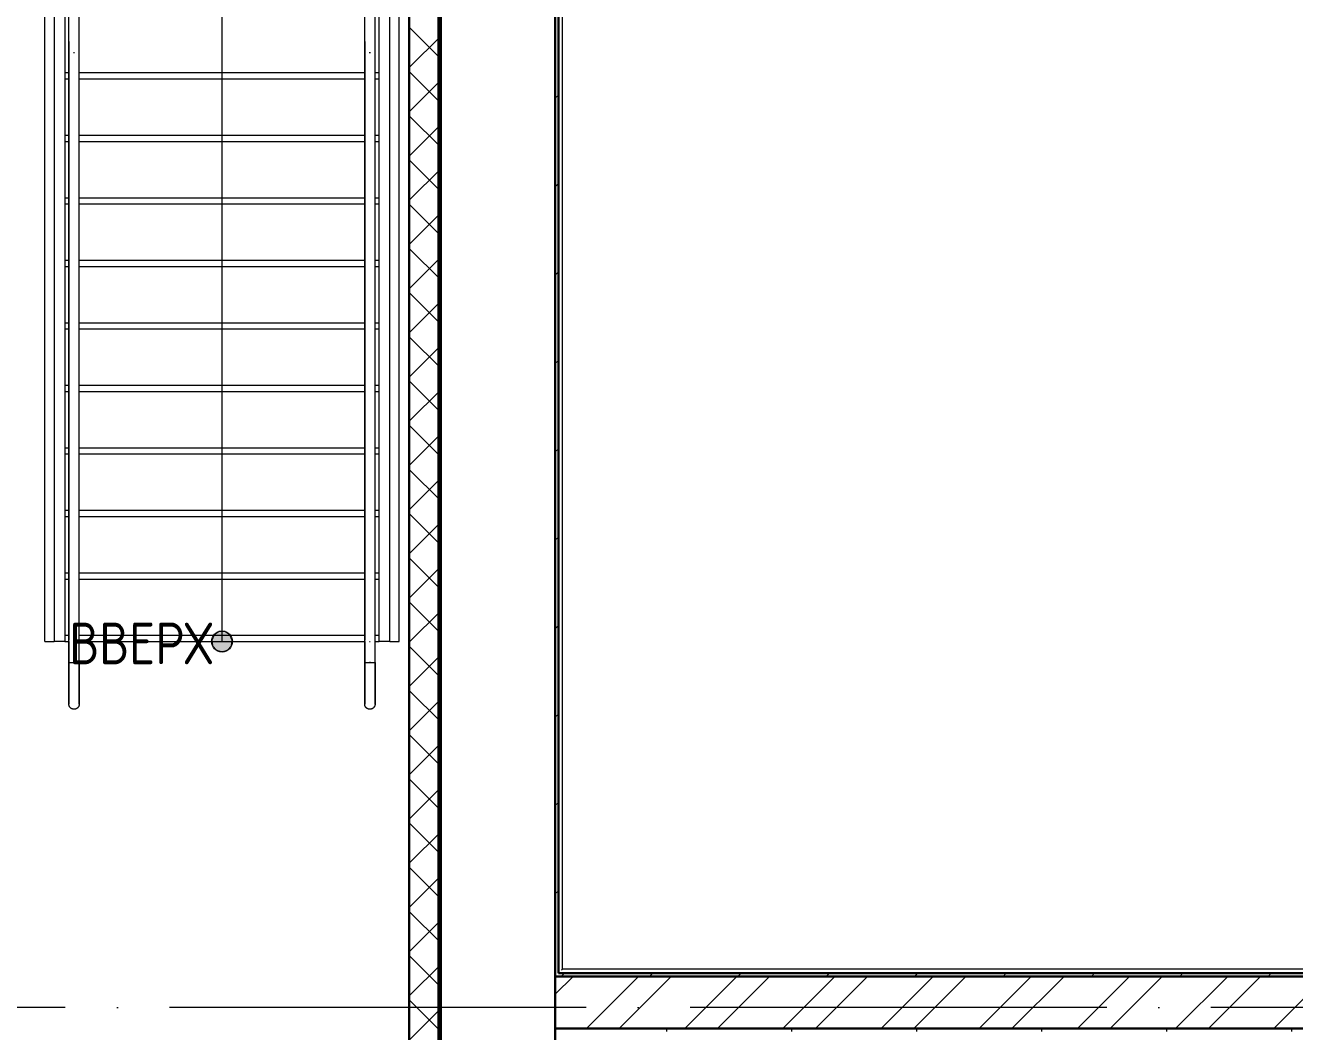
# Model space of a CAD drawing. Header units: millimetres. Extents: x -259793 to 503324, y -44556 to 93494.
# Drawn here: x -61002 to -54908, y 19661 to 24490 of the extents above; entities that cross this region are included whole.
import ezdxf

# ---------------------------------------------------------------- set-up
doc = ezdxf.new("R2010")
doc.units = ezdxf.units.MM
doc.linetypes.add('ADSK_Линия сетки', pattern=[25, 20, -2.5, 0, -2.5])
for name, color, linetype, lineweight in [('Лестницы', 252, 'Continuous', 9), ('Ограждение', 252, 'Continuous', 9), ('Оси', 252, 'Continuous', 9), ('Стены внутренние', 7, 'Continuous', 18), ('Стены наружные', 7, 'Continuous', 18), ('Стены штриховка', 7, 'Continuous', 9), ('Стрелки вверх', 7, 'Continuous', 18), ('Траектории лестницы', 7, 'Continuous', 18)]:
    doc.layers.add(name, color=color, linetype=linetype, lineweight=lineweight)
doc.styles.add('GOST Common_1', font='', dxfattribs={"height": 250})
doc.styles.get('GOST Common_1').set_extended_font_data('GOST type B')

# ---------------------------------------------------------------- blocks, each defined once
blk = doc.blocks.new('1 этаж')
at = {"layer": 'Стрелки вверх', "true_color": 0x636466}
h = blk.add_hatch(color=251, dxfattribs=at)
edge = h.paths.add_edge_path()
edge.add_arc((-60055.8, 22913.3), 50, 0, 360)
blk.add_hatch(color=251, dxfattribs=at).paths.add_polyline_path([(-60055.8, 22863.3), (-60028.8, 22871.2), (-60010.3, 22892.5), (-60006.3, 22920.4), (-60018, 22946), (-60041.7, 22961.2), (-60069.9, 22961.2), (-60093.6, 22946), (-60105.3, 22920.4), (-60101.3, 22892.5), (-60082.8, 22871.2)])
at = {"layer": 'Лестницы', "color": 251, "true_color": 0x636466}
for p, q in [((-60905.8, 22913.3), (-60905.8, 27735.9)), ((-59205.8, 22913.3), (-59205.8, 27663.3)), ((-60811.2, 25643.3), (-60791.2, 25643.3)), ((-60811.2, 25613.3), (-60791.2, 25613.3)), ((-60741.2, 25643.3), (-59370.8, 25643.3)), ((-60741.2, 25613.3), (-59370.8, 25613.3)), ((-59320.8, 25643.3), (-59300.8, 25643.3)), ((-59320.8, 25613.3), (-59300.8, 25613.3)), ((-60811.2, 25343.3), (-60791.2, 25343.3)), ((-60811.2, 25313.3), (-60791.2, 25313.3)), ((-60741.2, 25343.3), (-59370.8, 25343.3)), ((-60741.2, 25313.3), (-59370.8, 25313.3)), ((-59320.8, 25343.3), (-59300.8, 25343.3)), ((-59320.8, 25313.3), (-59300.8, 25313.3)), ((-60811.2, 25043.3), (-60791.2, 25043.3)), ((-60811.2, 25013.3), (-60791.2, 25013.3)), ((-60741.2, 25043.3), (-59370.8, 25043.3)), ((-60741.2, 25013.3), (-59370.8, 25013.3)), ((-59320.8, 25043.3), (-59300.8, 25043.3)), ((-59320.8, 25013.3), (-59300.8, 25013.3)), ((-60811.2, 24743.3), (-60791.2, 24743.3)), ((-60741.2, 24743.3), (-59370.8, 24743.3)), ((-59320.8, 24743.3), (-59300.8, 24743.3)), ((-60811.2, 24713.3), (-60791.2, 24713.3)), ((-60741.2, 24713.3), (-59370.8, 24713.3)), ((-59320.8, 24713.3), (-59300.8, 24713.3)), ((-60811.2, 24443.3), (-60791.2, 24443.3)), ((-60741.2, 24443.3), (-59370.8, 24443.3)), ((-59320.8, 24443.3), (-59300.8, 24443.3)), ((-60811.2, 24413.3), (-60791.2, 24413.3)), ((-60741.2, 24413.3), (-59370.8, 24413.3)), ((-59320.8, 24413.3), (-59300.8, 24413.3)), ((-60811.2, 24143.3), (-60791.2, 24143.3)), ((-60741.2, 24143.3), (-59370.8, 24143.3)), ((-59320.8, 24143.3), (-59300.8, 24143.3)), ((-60811.2, 24113.3), (-60791.2, 24113.3)), ((-60741.2, 24113.3), (-59370.8, 24113.3)), ((-59320.8, 24113.3), (-59300.8, 24113.3)), ((-60811.2, 23843.3), (-60791.2, 23843.3)), ((-60741.2, 23843.3), (-59370.8, 23843.3)), ((-59320.8, 23843.3), (-59300.8, 23843.3)), ((-60811.2, 23813.3), (-60791.2, 23813.3)), ((-60741.2, 23813.3), (-59370.8, 23813.3)), ((-59320.8, 23813.3), (-59300.8, 23813.3)), ((-60811.2, 23543.3), (-60791.2, 23543.3)), ((-60741.2, 23543.3), (-59370.8, 23543.3)), ((-59320.8, 23543.3), (-59300.8, 23543.3)), ((-60811.2, 23513.3), (-60791.2, 23513.3)), ((-60741.2, 23513.3), (-59370.8, 23513.3)), ((-59320.8, 23513.3), (-59300.8, 23513.3)), ((-60811.2, 23243.3), (-60791.2, 23243.3)), ((-60741.2, 23243.3), (-59370.8, 23243.3)), ((-59320.8, 23243.3), (-59300.8, 23243.3)), ((-60811.2, 23213.3), (-60791.2, 23213.3)), ((-60741.2, 23213.3), (-59370.8, 23213.3)), ((-59320.8, 23213.3), (-59300.8, 23213.3)), ((-60811.2, 22943.3), (-60791.2, 22943.3)), ((-60741.2, 22943.3), (-59370.8, 22943.3)), ((-59320.8, 22943.3), (-59300.8, 22943.3)), ((-60905.8, 22913.3), (-60861.2, 22913.3)), ((-60811.2, 22913.3), (-60791.2, 22913.3)), ((-60741.2, 22913.3), (-59370.8, 22913.3)), ((-59320.8, 22913.3), (-59300.8, 22913.3)), ((-59250.8, 22913.3), (-59205.8, 22913.3))]:
    blk.add_line(p, q, dxfattribs=at)
at = {"layer": 'Ограждение', "color": 251, "true_color": 0x636466}
for p, q in [((-60861.2, 27413.3), (-60861.2, 22913.3)), ((-60811.2, 27413.3), (-60811.2, 22913.3)), ((-60791.2, 22913.3), (-60791.2, 27413.3)), ((-60741.2, 22913.3), (-60741.2, 27413.3)), ((-59370.8, 22913.3), (-59370.8, 27413.3)), ((-59320.8, 22913.3), (-59320.8, 27413.3)), ((-59300.8, 22913.3), (-59300.8, 27413.3)), ((-59250.8, 22913.3), (-59250.8, 27413.3)), ((-58420.8, 21341.3), (-58420.8, 26636.3)), ((-60791.2, 25793), (-60791.2, 22919.5)), ((-60741.2, 22919.5), (-60741.2, 25793)), ((-59370.8, 25793), (-59370.8, 22919.5)), ((-59320.8, 22919.5), (-59320.8, 25793)), ((-60811.2, 22913.3), (-60861.2, 22913.3)), ((-60791.2, 22913.8), (-60791.2, 22813.3)), ((-60791.2, 22813.3), (-60791.2, 22913.3)), ((-60741.2, 22813.3), (-60741.2, 22913.8)), ((-60741.2, 22813.3), (-60741.2, 22913.3)), ((-59370.8, 22913.8), (-59370.8, 22813.3)), ((-59370.8, 22813.3), (-59370.8, 22913.3)), ((-59320.8, 22813.3), (-59320.8, 22913.8)), ((-59320.8, 22813.3), (-59320.8, 22913.3)), ((-59250.8, 22913.3), (-59300.8, 22913.3)), ((-60791.2, 22813.3), (-60741.2, 22813.3)), ((-60768.5, 22813.3), (-60763.9, 22813.3)), ((-60766.2, 22813.3), (-60768.5, 22813.3)), ((-60763.9, 22813.3), (-60766.2, 22813.3)), ((-59370.8, 22813.3), (-59320.8, 22813.3)), ((-59348.1, 22813.3), (-59343.5, 22813.3)), ((-59345.8, 22813.3), (-59348.1, 22813.3)), ((-59343.5, 22813.3), (-59345.8, 22813.3)), ((-44465.8, 21341.3), (-58420.8, 21341.3))]:
    blk.add_line(p, q, dxfattribs=at)
at = {"layer": 'Ограждение', "color": 251, "true_color": 0x636466, "flags": 128}
for points in [[(-60768.9, 25740.1), (-60766.2, 25739.7), (-60763.5, 25740.1)], [(-59348.5, 25740.1), (-59345.8, 25739.7), (-59343.1, 25740.1)], [(-60791.2, 22813.3), (-60791.2, 22805.3), (-60791.2, 22797.3), (-60791.2, 22789.3), (-60791.2, 22781.4), (-60791.2, 22773.5), (-60791.2, 22765.7), (-60791.2, 22758), (-60791.2, 22750.4), (-60791.2, 22742.8), (-60791.2, 22735.4), (-60791.2, 22728.1), (-60791.2, 22720.9), (-60791.2, 22713.9), (-60791.2, 22707), (-60791.2, 22700.3), (-60791.2, 22693.8), (-60791.2, 22687.5), (-60791.2, 22681.4), (-60791.2, 22675.5), (-60791.2, 22669.8), (-60791.2, 22664.3), (-60791.2, 22659.1), (-60791.2, 22654.1), (-60791.2, 22649.4), (-60791.2, 22645), (-60791.2, 22640.8), (-60791.2, 22636.9), (-60791.2, 22633.2), (-60791.2, 22629.9), (-60791.2, 22626.9), (-60791.2, 22624.1), (-60791.2, 22621.7), (-60791.2, 22619.5), (-60791.2, 22617.7), (-60791.2, 22616.2), (-60791.2, 22615), (-60791.2, 22614.1), (-60791.2, 22613.5), (-60791.2, 22613.3), (-60791.2, 22613.3)], [(-60791.2, 22613.3), (-60791.2, 22613.4), (-60791.2, 22613.9), (-60791.2, 22614.7), (-60791.2, 22615.8), (-60791.2, 22617.3), (-60791.2, 22619), (-60791.2, 22621.1), (-60791.2, 22623.4), (-60791.2, 22626.1), (-60791.2, 22629.1), (-60791.2, 22632.3), (-60791.2, 22635.9), (-60791.2, 22639.7), (-60791.2, 22643.8), (-60791.2, 22648.2), (-60791.2, 22652.8), (-60791.2, 22657.8), (-60791.2, 22662.9), (-60791.2, 22668.3), (-60791.2, 22673.9), (-60791.2, 22679.8), (-60791.2, 22685.8), (-60791.2, 22692.1), (-60791.2, 22698.6), (-60791.2, 22705.2), (-60791.2, 22712), (-60791.2, 22719), (-60791.2, 22726.1), (-60791.2, 22733.4), (-60791.2, 22740.8), (-60791.2, 22748.3), (-60791.2, 22755.9), (-60791.2, 22763.6), (-60791.2, 22771.4), (-60791.2, 22779.3), (-60791.2, 22787.2), (-60791.2, 22795.1), (-60791.2, 22803.1), (-60791.2, 22811.1), (-60791.2, 22813.3)], [(-60741.2, 22813.3), (-60741.2, 22805.3), (-60741.2, 22797.3), (-60741.2, 22789.3), (-60741.2, 22781.4), (-60741.2, 22773.5), (-60741.2, 22765.7), (-60741.2, 22758), (-60741.2, 22750.4), (-60741.2, 22742.8), (-60741.2, 22735.4), (-60741.2, 22728.1), (-60741.2, 22720.9), (-60741.2, 22713.9), (-60741.2, 22707), (-60741.2, 22700.3), (-60741.2, 22693.8), (-60741.2, 22687.5), (-60741.2, 22681.4), (-60741.2, 22675.5), (-60741.2, 22669.8), (-60741.2, 22664.3), (-60741.2, 22659.1), (-60741.2, 22654.1), (-60741.2, 22649.4), (-60741.2, 22645), (-60741.2, 22640.8), (-60741.2, 22636.9), (-60741.2, 22633.2), (-60741.2, 22629.9), (-60741.2, 22626.9), (-60741.2, 22624.1), (-60741.2, 22621.7), (-60741.2, 22619.5), (-60741.2, 22617.7), (-60741.2, 22616.2), (-60741.2, 22615), (-60741.2, 22614.1), (-60741.2, 22613.5), (-60741.2, 22613.3), (-60741.2, 22613.3)], [(-60741.2, 22613.3), (-60741.2, 22613.4), (-60741.2, 22613.9), (-60741.2, 22614.7), (-60741.2, 22615.8), (-60741.2, 22617.3), (-60741.2, 22619), (-60741.2, 22621.1), (-60741.2, 22623.4), (-60741.2, 22626.1), (-60741.2, 22629.1), (-60741.2, 22632.3), (-60741.2, 22635.9), (-60741.2, 22639.7), (-60741.2, 22643.8), (-60741.2, 22648.2), (-60741.2, 22652.8), (-60741.2, 22657.8), (-60741.2, 22662.9), (-60741.2, 22668.3), (-60741.2, 22673.9), (-60741.2, 22679.8), (-60741.2, 22685.8), (-60741.2, 22692.1), (-60741.2, 22698.6), (-60741.2, 22705.2), (-60741.2, 22712), (-60741.2, 22719), (-60741.2, 22726.1), (-60741.2, 22733.4), (-60741.2, 22740.8), (-60741.2, 22748.3), (-60741.2, 22755.9), (-60741.2, 22763.6), (-60741.2, 22771.4), (-60741.2, 22779.3), (-60741.2, 22787.2), (-60741.2, 22795.1), (-60741.2, 22803.1), (-60741.2, 22811.1), (-60741.2, 22813.3)], [(-59370.8, 22813.3), (-59370.8, 22805.3), (-59370.8, 22797.3), (-59370.8, 22789.3), (-59370.8, 22781.4), (-59370.8, 22773.5), (-59370.8, 22765.7), (-59370.8, 22758), (-59370.8, 22750.4), (-59370.8, 22742.8), (-59370.8, 22735.4), (-59370.8, 22728.1), (-59370.8, 22720.9), (-59370.8, 22713.9), (-59370.8, 22707), (-59370.8, 22700.3), (-59370.8, 22693.8), (-59370.8, 22687.5), (-59370.8, 22681.4), (-59370.8, 22675.5), (-59370.8, 22669.8), (-59370.8, 22664.3), (-59370.8, 22659.1), (-59370.8, 22654.1), (-59370.8, 22649.4), (-59370.8, 22645), (-59370.8, 22640.8), (-59370.8, 22636.9), (-59370.8, 22633.2), (-59370.8, 22629.9), (-59370.8, 22626.9), (-59370.8, 22624.1), (-59370.8, 22621.7), (-59370.8, 22619.5), (-59370.8, 22617.7), (-59370.8, 22616.2), (-59370.8, 22615), (-59370.8, 22614.1), (-59370.8, 22613.5), (-59370.8, 22613.3), (-59370.8, 22613.3)], [(-59370.8, 22613.3), (-59370.8, 22613.4), (-59370.8, 22613.9), (-59370.8, 22614.7), (-59370.8, 22615.8), (-59370.8, 22617.3), (-59370.8, 22619), (-59370.8, 22621.1), (-59370.8, 22623.4), (-59370.8, 22626.1), (-59370.8, 22629.1), (-59370.8, 22632.3), (-59370.8, 22635.9), (-59370.8, 22639.7), (-59370.8, 22643.8), (-59370.8, 22648.2), (-59370.8, 22652.8), (-59370.8, 22657.8), (-59370.8, 22662.9), (-59370.8, 22668.3), (-59370.8, 22673.9), (-59370.8, 22679.8), (-59370.8, 22685.8), (-59370.8, 22692.1), (-59370.8, 22698.6), (-59370.8, 22705.2), (-59370.8, 22712), (-59370.8, 22719), (-59370.8, 22726.1), (-59370.8, 22733.4), (-59370.8, 22740.8), (-59370.8, 22748.3), (-59370.8, 22755.9), (-59370.8, 22763.6), (-59370.8, 22771.4), (-59370.8, 22779.3), (-59370.8, 22787.2), (-59370.8, 22795.1), (-59370.8, 22803.1), (-59370.8, 22811.1), (-59370.8, 22813.3)], [(-59320.8, 22813.3), (-59320.8, 22805.3), (-59320.8, 22797.3), (-59320.8, 22789.3), (-59320.8, 22781.4), (-59320.8, 22773.5), (-59320.8, 22765.7), (-59320.8, 22758), (-59320.8, 22750.4), (-59320.8, 22742.8), (-59320.8, 22735.4), (-59320.8, 22728.1), (-59320.8, 22720.9), (-59320.8, 22713.9), (-59320.8, 22707), (-59320.8, 22700.3), (-59320.8, 22693.8), (-59320.8, 22687.5), (-59320.8, 22681.4), (-59320.8, 22675.5), (-59320.8, 22669.8), (-59320.8, 22664.3), (-59320.8, 22659.1), (-59320.8, 22654.1), (-59320.8, 22649.4), (-59320.8, 22645), (-59320.8, 22640.8), (-59320.8, 22636.9), (-59320.8, 22633.2), (-59320.8, 22629.9), (-59320.8, 22626.9), (-59320.8, 22624.1), (-59320.8, 22621.7), (-59320.8, 22619.5), (-59320.8, 22617.7), (-59320.8, 22616.2), (-59320.8, 22615), (-59320.8, 22614.1), (-59320.8, 22613.5), (-59320.8, 22613.3), (-59320.8, 22613.3)], [(-59320.8, 22613.3), (-59320.8, 22613.4), (-59320.8, 22613.9), (-59320.8, 22614.7), (-59320.8, 22615.8), (-59320.8, 22617.3), (-59320.8, 22619), (-59320.8, 22621.1), (-59320.8, 22623.4), (-59320.8, 22626.1), (-59320.8, 22629.1), (-59320.8, 22632.3), (-59320.8, 22635.9), (-59320.8, 22639.7), (-59320.8, 22643.8), (-59320.8, 22648.2), (-59320.8, 22652.8), (-59320.8, 22657.8), (-59320.8, 22662.9), (-59320.8, 22668.3), (-59320.8, 22673.9), (-59320.8, 22679.8), (-59320.8, 22685.8), (-59320.8, 22692.1), (-59320.8, 22698.6), (-59320.8, 22705.2), (-59320.8, 22712), (-59320.8, 22719), (-59320.8, 22726.1), (-59320.8, 22733.4), (-59320.8, 22740.8), (-59320.8, 22748.3), (-59320.8, 22755.9), (-59320.8, 22763.6), (-59320.8, 22771.4), (-59320.8, 22779.3), (-59320.8, 22787.2), (-59320.8, 22795.1), (-59320.8, 22803.1), (-59320.8, 22811.1), (-59320.8, 22813.3)], [(-60766.2, 22588.3), (-60767.2, 22588.3), (-60768.2, 22588.3), (-60769.2, 22588.4), (-60770.2, 22588.6), (-60771.2, 22588.8), (-60772.1, 22589), (-60773.1, 22589.2), (-60774.1, 22589.5), (-60775, 22589.9), (-60775.9, 22590.2), (-60776.9, 22590.7), (-60777.7, 22591.1), (-60778.6, 22591.6), (-60779.5, 22592.1), (-60780.3, 22592.6), (-60781.1, 22593.2), (-60781.9, 22593.8), (-60782.7, 22594.5), (-60783.4, 22595.1), (-60784.1, 22595.9), (-60784.8, 22596.6), (-60785.5, 22597.3), (-60786.1, 22598.1), (-60786.7, 22598.9), (-60787.2, 22599.8), (-60787.8, 22600.6), (-60788.3, 22601.5), (-60788.7, 22602.4), (-60789.1, 22603.3), (-60789.5, 22604.2), (-60789.8, 22605.1), (-60790.2, 22606.1), (-60790.4, 22607.1), (-60790.6, 22608), (-60790.8, 22609), (-60791, 22610), (-60791.1, 22611), (-60791.2, 22612), (-60791.2, 22613), (-60791.2, 22613.3)], [(-60741.2, 22613.3), (-60741.2, 22612.3), (-60741.3, 22611.3), (-60741.4, 22610.3), (-60741.5, 22609.3), (-60741.7, 22608.3), (-60741.9, 22607.3), (-60742.2, 22606.4), (-60742.5, 22605.4), (-60742.8, 22604.5), (-60743.2, 22603.5), (-60743.6, 22602.6), (-60744, 22601.7), (-60744.5, 22600.8), (-60745, 22600), (-60745.6, 22599.2), (-60746.1, 22598.3), (-60746.8, 22597.5), (-60747.4, 22596.8), (-60748.1, 22596), (-60748.8, 22595.3), (-60749.5, 22594.7), (-60750.3, 22594), (-60751.1, 22593.4), (-60751.9, 22592.8), (-60752.7, 22592.2), (-60753.5, 22591.7), (-60754.4, 22591.2), (-60755.3, 22590.8), (-60756.2, 22590.3), (-60757.1, 22590), (-60758.1, 22589.6), (-60759, 22589.3), (-60760, 22589.1), (-60761, 22588.8), (-60762, 22588.6), (-60762.9, 22588.5), (-60763.9, 22588.4), (-60764.9, 22588.3), (-60765.9, 22588.3), (-60766.2, 22588.3)], [(-59345.8, 22588.3), (-59346.8, 22588.3), (-59347.8, 22588.3), (-59348.8, 22588.4), (-59349.8, 22588.6), (-59350.8, 22588.8), (-59351.7, 22589), (-59352.7, 22589.2), (-59353.7, 22589.5), (-59354.6, 22589.9), (-59355.5, 22590.2), (-59356.5, 22590.7), (-59357.3, 22591.1), (-59358.2, 22591.6), (-59359.1, 22592.1), (-59359.9, 22592.6), (-59360.7, 22593.2), (-59361.5, 22593.8), (-59362.3, 22594.5), (-59363, 22595.1), (-59363.7, 22595.9), (-59364.4, 22596.6), (-59365.1, 22597.3), (-59365.7, 22598.1), (-59366.3, 22598.9), (-59366.8, 22599.8), (-59367.4, 22600.6), (-59367.9, 22601.5), (-59368.3, 22602.4), (-59368.7, 22603.3), (-59369.1, 22604.2), (-59369.4, 22605.1), (-59369.8, 22606.1), (-59370, 22607.1), (-59370.2, 22608), (-59370.4, 22609), (-59370.6, 22610), (-59370.7, 22611), (-59370.8, 22612), (-59370.8, 22613), (-59370.8, 22613.3)], [(-59320.8, 22613.3), (-59320.8, 22612.3), (-59320.9, 22611.3), (-59321, 22610.3), (-59321.1, 22609.3), (-59321.3, 22608.3), (-59321.5, 22607.3), (-59321.8, 22606.4), (-59322.1, 22605.4), (-59322.4, 22604.5), (-59322.8, 22603.5), (-59323.2, 22602.6), (-59323.6, 22601.7), (-59324.1, 22600.8), (-59324.6, 22600), (-59325.2, 22599.2), (-59325.7, 22598.3), (-59326.4, 22597.5), (-59327, 22596.8), (-59327.7, 22596), (-59328.4, 22595.3), (-59329.1, 22594.7), (-59329.9, 22594), (-59330.7, 22593.4), (-59331.5, 22592.8), (-59332.3, 22592.2), (-59333.1, 22591.7), (-59334, 22591.2), (-59334.9, 22590.8), (-59335.8, 22590.3), (-59336.7, 22590), (-59337.7, 22589.6), (-59338.6, 22589.3), (-59339.6, 22589.1), (-59340.6, 22588.8), (-59341.6, 22588.6), (-59342.5, 22588.5), (-59343.5, 22588.4), (-59344.5, 22588.3), (-59345.5, 22588.3), (-59345.8, 22588.3)]]:
    blk.add_lwpolyline(points, dxfattribs=at)
at = {"layer": 'Ограждение', "color": 251, "true_color": 0x636466}
for points in [[(-60768.3, 22913.3), (-60767.6, 22913.3), (-60766.2, 22913.3), (-60764.8, 22913.3), (-60764.1, 22913.3)], [(-59347.9, 22913.3), (-59347.2, 22913.3), (-59345.8, 22913.3), (-59344.4, 22913.3), (-59343.7, 22913.3)]]:
    blk.add_open_spline(points, degree=3, dxfattribs=at)
blk.add_open_spline([(-58420.8, 21341.3), (-58420.8, 21341.3), (-58420.9, 21341.2), (-58421.2, 21340.9), (-58421.5, 21340.6), (-58421.8, 21340.3), (-58422, 21340), (-58422.3, 21339.7), (-58422.7, 21339.3), (-58423.2, 21338.9), (-58423.6, 21338.5), (-58424, 21338.1), (-58424.7, 21337.4), (-58425.4, 21336.7), (-58425.8, 21336.3)], degree=3, knots=[0, 0, 0, 0, 0.166667, 0.25, 0.333333, 0.416667, 0.458333, 0.5, 0.583333, 0.666667, 0.708333, 0.75, 0.833333, 1, 1, 1, 1], dxfattribs=at)
at = {"layer": 'Оси', "color": 251, "linetype": 'ADSK_Линия сетки', "ltscale": 100, "true_color": 0x636466}
for p, q in [((-58455.8, 32206.9), (-58455.8, 10956.3)), ((-805.8, 21156.3), (-72528.1, 21156.3))]:
    blk.add_line(p, q, dxfattribs=at)
at = {"layer": 'Стены внутренние', "color": 251, "lineweight": 30, "true_color": 0x636466}
blk.add_line((-59157.8, 27558.3), (-59157.8, 14754.3), dxfattribs=at)
at = {"layer": 'Стены внутренние', "color": 251, "linetype": 'Continuous', "lineweight": 9, "true_color": 0x636466}
for p, q in [((-59005.8, 25709.2), (-59155.8, 25859.2)), ((-59155.8, 25668.8), (-59005.8, 25818.8)), ((-59005.8, 25497.1), (-59155.8, 25647.1)), ((-59155.8, 25456.6), (-59005.8, 25606.6)), ((-59005.8, 25284.9), (-59155.8, 25434.9)), ((-59155.8, 25244.5), (-59005.8, 25394.5)), ((-59005.8, 25072.8), (-59155.8, 25222.8)), ((-59155.8, 25032.4), (-59005.8, 25182.4)), ((-59005.8, 24860.7), (-59155.8, 25010.7)), ((-59155.8, 24820.2), (-59005.8, 24970.2)), ((-59005.8, 24648.5), (-59155.8, 24798.5)), ((-59155.8, 24608.1), (-59005.8, 24758.1)), ((-59005.8, 24436.4), (-59155.8, 24586.4)), ((-59155.8, 24396), (-59005.8, 24546)), ((-59155.8, 24493.6), (-59157.8, 24490.1)), ((-59155.8, 24480.1), (-59157.8, 24483.5)), ((-59005.8, 24224.3), (-59155.8, 24374.3)), ((-59155.8, 24183.8), (-59005.8, 24333.8)), ((-59005.8, 24012.1), (-59155.8, 24162.1)), ((-59155.8, 23971.7), (-59005.8, 24121.7)), ((-59005.8, 23800), (-59155.8, 23950)), ((-59155.8, 23759.6), (-59005.8, 23909.6)), ((-59005.8, 23587.9), (-59155.8, 23737.9)), ((-59155.8, 23680.8), (-59157.8, 23677.3)), ((-59155.8, 23547.4), (-59005.8, 23697.4)), ((-59005.8, 23375.7), (-59155.8, 23525.7)), ((-59155.8, 23335.3), (-59005.8, 23485.3)), ((-59005.8, 23163.6), (-59155.8, 23313.6)), ((-59155.8, 23123.2), (-59005.8, 23273.2)), ((-59005.8, 22951.5), (-59155.8, 23101.5)), ((-59155.8, 22911.1), (-59005.8, 23061.1)), ((-59005.8, 22739.3), (-59155.8, 22889.3)), ((-59155.8, 22698.9), (-59005.8, 22848.9)), ((-59005.8, 22527.2), (-59155.8, 22677.2)), ((-59155.8, 22486.8), (-59005.8, 22636.8)), ((-59005.8, 22315.1), (-59155.8, 22465.1)), ((-59155.8, 22274.7), (-59005.8, 22424.7)), ((-59155.8, 22244.9), (-59157.8, 22248.3)), ((-59005.8, 22102.9), (-59155.8, 22252.9)), ((-59155.8, 22062.5), (-59005.8, 22212.5)), ((-59005.8, 21890.8), (-59155.8, 22040.8)), ((-59155.8, 21850.4), (-59005.8, 22000.4)), ((-59005.8, 21678.7), (-59155.8, 21828.7)), ((-59155.8, 21638.3), (-59005.8, 21788.3)), ((-59005.8, 21466.5), (-59155.8, 21616.5)), ((-59155.8, 21426.1), (-59005.8, 21576.1)), ((-59155.8, 21445.6), (-59157.8, 21442.1)), ((-59005.8, 21254.4), (-59155.8, 21404.4)), ((-59155.8, 21214), (-59005.8, 21364)), ((-59005.8, 21042.3), (-59155.8, 21192.3)), ((-59155.8, 21001.9), (-59005.8, 21151.9))]:
    blk.add_line(p, q, dxfattribs=at)
at = {"layer": 'Стены наружные', "color": 251, "lineweight": 30, "true_color": 0x636466}
for p, q in [((-59015.8, 27406.3), (-59015.8, 14906.3)), ((-59005.8, 14906.3), (-59005.8, 27406.3)), ((-58455.8, 26856.3), (-58455.8, 15556.3)), ((-58440.8, 21321.3), (-58440.8, 26836.3)), ((-58455.8, 21306.3), (-44465.8, 21306.3)), ((-44395.8, 21321.3), (-58440.8, 21321.3)), ((-58455.8, 21056.3), (-53055.8, 21056.3))]:
    blk.add_line(p, q, dxfattribs=at)
at = {"layer": 'Стены наружные', "color": 251, "linetype": 'Continuous', "lineweight": 9, "true_color": 0x636466}
for p, q in [((-59005.8, 25796), (-59015.8, 25796)), ((-59005.8, 25696), (-59015.8, 25696)), ((-59005.8, 25596), (-59015.8, 25596)), ((-58455.8, 25520.2), (-58440.8, 25535.2)), ((-59005.8, 25496), (-59015.8, 25496)), ((-59005.8, 25396), (-59015.8, 25396)), ((-59005.8, 25296), (-59015.8, 25296)), ((-59005.8, 25196), (-59015.8, 25196)), ((-58455.8, 25096), (-58440.8, 25111)), ((-59005.8, 25096), (-59015.8, 25096)), ((-59005.8, 24996), (-59015.8, 24996)), ((-59005.8, 24896), (-59015.8, 24896)), ((-59005.8, 24796), (-59015.8, 24796)), ((-59005.8, 24696), (-59015.8, 24696)), ((-58455.8, 24671.7), (-58440.8, 24686.7)), ((-59005.8, 24596), (-59015.8, 24596)), ((-59005.8, 24496), (-59015.8, 24496)), ((-59005.8, 24396), (-59015.8, 24396)), ((-59005.8, 24296), (-59015.8, 24296)), ((-58455.8, 24247.4), (-58440.8, 24262.4)), ((-59005.8, 24196), (-59015.8, 24196)), ((-59005.8, 24096), (-59015.8, 24096)), ((-59005.8, 23996), (-59015.8, 23996)), ((-59005.8, 23896), (-59015.8, 23896)), ((-58455.8, 23823.2), (-58440.8, 23838.2)), ((-59005.8, 23796), (-59015.8, 23796)), ((-59005.8, 23696), (-59015.8, 23696)), ((-59005.8, 23596), (-59015.8, 23596)), ((-59005.8, 23496), (-59015.8, 23496)), ((-58455.8, 23398.9), (-58440.8, 23413.9)), ((-59005.8, 23396), (-59015.8, 23396)), ((-59005.8, 23296), (-59015.8, 23296)), ((-59005.8, 23196), (-59015.8, 23196)), ((-59005.8, 23096), (-59015.8, 23096)), ((-59005.8, 22996), (-59015.8, 22996)), ((-58455.8, 22974.7), (-58440.8, 22989.7)), ((-59005.8, 22896), (-59015.8, 22896)), ((-59005.8, 22796), (-59015.8, 22796)), ((-59005.8, 22696), (-59015.8, 22696)), ((-59005.8, 22596), (-59015.8, 22596)), ((-58455.8, 22550.4), (-58440.8, 22565.4)), ((-59005.8, 22496), (-59015.8, 22496)), ((-59005.8, 22396), (-59015.8, 22396)), ((-59005.8, 22296), (-59015.8, 22296)), ((-59005.8, 22196), (-59015.8, 22196)), ((-58455.8, 22126.1), (-58440.8, 22141.1)), ((-59005.8, 22096), (-59015.8, 22096)), ((-59005.8, 21996), (-59015.8, 21996)), ((-59005.8, 21896), (-59015.8, 21896)), ((-59005.8, 21796), (-59015.8, 21796)), ((-59005.8, 21696), (-59015.8, 21696)), ((-58455.8, 21701.9), (-58440.8, 21716.9)), ((-59005.8, 21596), (-59015.8, 21596)), ((-59005.8, 21496), (-59015.8, 21496)), ((-59005.8, 21396), (-59015.8, 21396)), ((-59005.8, 21296), (-59015.8, 21296)), ((-58455.8, 21220.7), (-58370.2, 21306.3)), ((-58427.1, 21306.3), (-58412.1, 21321.3)), ((-58305.9, 21056.3), (-58055.9, 21306.3)), ((-58148.7, 21056.3), (-57898.7, 21306.3)), ((-58002.9, 21306.3), (-57987.9, 21321.3)), ((-57834.4, 21056.3), (-57584.4, 21306.3)), ((-57677.3, 21056.3), (-57427.3, 21306.3)), ((-57578.6, 21306.3), (-57563.6, 21321.3)), ((-57363, 21056.3), (-57113, 21306.3)), ((-57205.8, 21056.3), (-56955.8, 21306.3)), ((-57154.3, 21306.3), (-57139.3, 21321.3)), ((-56891.5, 21056.3), (-56641.5, 21306.3)), ((-56734.4, 21056.3), (-56484.4, 21306.3)), ((-56730.1, 21306.3), (-56715.1, 21321.3)), ((-56420, 21056.3), (-56170, 21306.3)), ((-56305.8, 21306.3), (-56290.8, 21321.3)), ((-56262.9, 21056.3), (-56012.9, 21306.3)), ((-55948.6, 21056.3), (-55698.6, 21306.3)), ((-55881.5, 21306.3), (-55866.5, 21321.3)), ((-55791.4, 21056.3), (-55541.4, 21306.3)), ((-55477.1, 21056.3), (-55227.1, 21306.3)), ((-55457.3, 21306.3), (-55442.3, 21321.3)), ((-55320, 21056.3), (-55070, 21306.3)), ((-55033, 21306.3), (-55018, 21321.3)), ((-55005.7, 21056.3), (-54755.7, 21306.3)), ((-59005.8, 21196), (-59015.8, 21196)), ((-59005.8, 21096), (-59015.8, 21096)), ((-57919.8, 21041.3), (-57919.8, 21056.3)), ((-57319.8, 21041.3), (-57319.8, 21056.3)), ((-56719.8, 21041.3), (-56719.8, 21056.3)), ((-56119.8, 21041.3), (-56119.8, 21056.3)), ((-55519.8, 21041.3), (-55519.8, 21056.3)), ((-54919.8, 21041.3), (-54919.8, 21056.3))]:
    blk.add_line(p, q, dxfattribs=at)
at = {"layer": 'Стены штриховка', "color": 251, "true_color": 0x636466}
blk.add_line((-59155.8, 14754.3), (-59155.8, 27558.3), dxfattribs=at)
at = {"layer": 'Стрелки вверх', "color": 251, "true_color": 0x636466}
for p, q in [((-60055.8, 25613.3), (-60055.8, 25913.3)), ((-60055.8, 25313.3), (-60055.8, 25613.3)), ((-60055.8, 25013.3), (-60055.8, 25313.3)), ((-60055.8, 24713.3), (-60055.8, 25013.3)), ((-60055.8, 24413.3), (-60055.8, 24713.3)), ((-60055.8, 24113.3), (-60055.8, 24413.3)), ((-60055.8, 23813.3), (-60055.8, 24113.3)), ((-60055.8, 23513.3), (-60055.8, 23813.3)), ((-60055.8, 23213.3), (-60055.8, 23513.3)), ((-60055.8, 22913.3), (-60055.8, 23213.3)), ((-60093.6, 22946), (-60105.3, 22920.4)), ((-60105.3, 22920.4), (-60101.3, 22892.5)), ((-60069.9, 22961.2), (-60093.6, 22946)), ((-60041.7, 22961.2), (-60069.9, 22961.2)), ((-60018, 22946), (-60041.7, 22961.2)), ((-60006.3, 22920.4), (-60018, 22946)), ((-60010.3, 22892.5), (-60006.3, 22920.4)), ((-60101.3, 22892.5), (-60082.8, 22871.2)), ((-60082.8, 22871.2), (-60055.8, 22863.3)), ((-60055.8, 22863.3), (-60028.8, 22871.2)), ((-60028.8, 22871.2), (-60010.3, 22892.5))]:
    blk.add_line(p, q, dxfattribs=at)
blk.add_circle((-60055.8, 22913.3), 50, dxfattribs=at)
at = {"layer": 'Траектории лестницы', "color": 251, "true_color": 0x636466, "style": 'GOST Common_1', "width": 0.9}
blk.add_text('ВВЕРХ', height=200, dxfattribs=at).set_placement((-60789.7, 22804.2))

msp = doc.modelspace()

# ---------------------------------------------------------------- block references
msp.add_blockref('1 этаж', (-2, -1380.07963))

doc.saveas('drawing.dxf')
